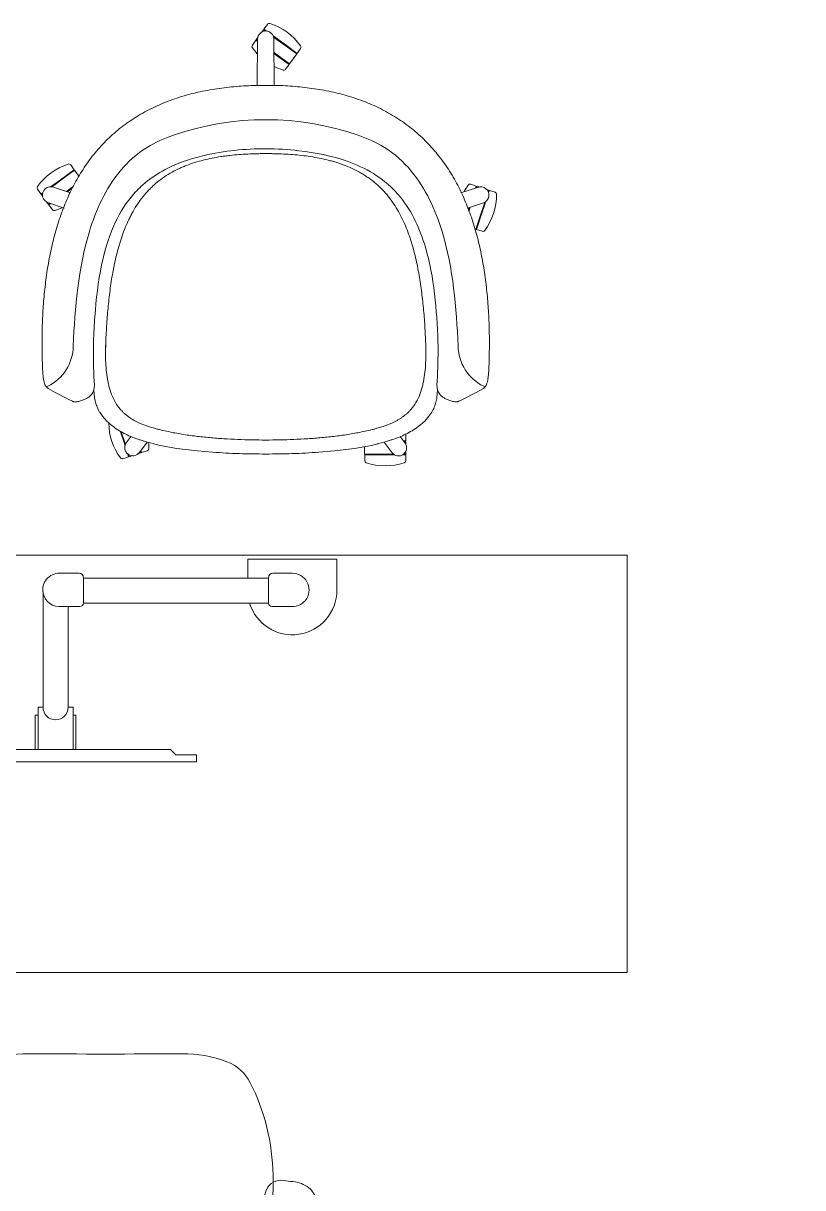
# Model space of a CAD drawing. Header units: inches. Extents: x 46946 to 48441, y 40324 to 42003.
# Drawn here: x 48266.3 to 48311.1, y 40557.7 to 40624.7 of the extents above; entities that cross this region are included whole.
import ezdxf

# ---------------------------------------------------------------- set-up
doc = ezdxf.new("R2010")
doc.units = ezdxf.units.IN
doc.header["$MEASUREMENT"] = 0
for name, color, linetype, lineweight in [('8_ TYPICAL FLOOR PLAN__6th _ 10th__dwg _3_', 8, 'Continuous', 9), ('A-DETL-GENF', 92, 'Continuous', 9), ('I-FURN', 30, 'Continuous', 9), ('I-FURN-PNLS', 30, 'Continuous', 9), ('THIN', 7, 'Continuous', 9)]:
    doc.layers.add(name, color=color, linetype=linetype, lineweight=lineweight)

# ---------------------------------------------------------------- blocks, each defined once
blk = doc.blocks.new('8_ TYPICAL FLOOR PLAN__6th _ 10th__dwg _3_-696755-Level 06 - Furniture')
at = {"layer": 'THIN'}
blk.add_arc((15199.025, -29838.694), 2598.425, 292.204242, 297.035692, dxfattribs=at)
blk = doc.blocks.new('Zones Club Chair- 5 Star Base_ZNSF-R2013 - Five Star Base-1337817-Level 06 - Furniture')
at = {"layer": 'A-DETL-GENF'}
for p, q in [((-9.21, -6.33), (-9.196, -5.676)), ((-9.21, -6.33), (-9.21, -6.296)), ((9.21, -6.33), (9.21, -6.296)), ((-9.847, -8.157), (-9.875, -7.645)), ((-9.092, -7.835), (-9.096, -7.809)), ((9.092, -7.835), (9.096, -7.809)), ((9.875, -7.645), (9.847, -8.157)), ((-12.072, -8.582), (-12.518, -8.331)), ((-11.318, -8.979), (-12.072, -8.582)), ((-9.879, -8.408), (-9.847, -8.157)), ((-9.862, -8.685), (-9.878, -8.405)), ((-9.848, -8.823), (-9.862, -8.685)), ((9.847, -8.157), (9.881, -8.422)), ((9.862, -8.685), (9.848, -8.823)), ((9.878, -8.405), (9.862, -8.685)), ((12.072, -8.582), (11.318, -8.979)), ((12.518, -8.331), (12.072, -8.582)), ((-11.107, -9.075), (-11.318, -8.979)), ((-9.836, -8.903), (-9.848, -8.823)), ((-9.815, -9.011), (-9.836, -8.903)), ((-9.806, -9.051), (-9.815, -9.011)), ((-8.36, -9.536), (-8.57, -9.254)), ((8.57, -9.254), (8.36, -9.536)), ((9.815, -9.011), (9.806, -9.051)), ((9.836, -8.903), (9.815, -9.011)), ((9.848, -8.823), (9.836, -8.903)), ((11.318, -8.979), (11.107, -9.075)), ((-9.55, -9.692), (-9.589, -9.623)), ((-9.386, -9.938), (-9.547, -9.697)), ((-9.161, -10.195), (-9.386, -9.938)), ((9.386, -9.938), (9.161, -10.195)), ((9.547, -9.697), (9.386, -9.938)), ((9.589, -9.623), (9.55, -9.692)), ((-9.009, -10.34), (-9.161, -10.195)), ((-6.857, -10.485), (-7.255, -10.326)), ((-6.8, -10.505), (-6.857, -10.485)), ((-6.8, -10.505), (-6.76, -10.518)), ((-6.395, -10.629), (-6.76, -10.518)), ((6.76, -10.518), (6.395, -10.629)), ((6.76, -10.518), (6.8, -10.505)), ((6.8, -10.505), (6.857, -10.485)), ((7.255, -10.326), (6.857, -10.485)), ((9.161, -10.195), (9.009, -10.34)), ((-7.259, -11.283), (-7.571, -11.169)), ((-7.217, -11.297), (-7.259, -11.283)), ((-6.814, -11.421), (-7.217, -11.297)), ((7.217, -11.297), (6.814, -11.421)), ((7.259, -11.283), (7.217, -11.297)), ((7.571, -11.169), (7.259, -11.283)), ((-6.475, -11.511), (-6.814, -11.421)), ((-6.442, -11.52), (-6.475, -11.511)), ((-6.302, -11.555), (-6.442, -11.52)), ((-6.074, -11.609), (-6.302, -11.555)), ((-5.109, -11.786), (-6.074, -11.609)), ((-3.948, -11.928), (-5.109, -11.786)), ((-3.054, -12.003), (-3.948, -11.928)), ((3.948, -11.928), (3.054, -12.003)), ((5.109, -11.786), (3.948, -11.928)), ((6.074, -11.609), (5.109, -11.786)), ((6.302, -11.555), (6.074, -11.609)), ((6.442, -11.52), (6.302, -11.555)), ((6.475, -11.511), (6.442, -11.52)), ((6.814, -11.421), (6.475, -11.511))]:
    blk.add_line(p, q, dxfattribs=at)
for centre, radius, start, end in [((0, -9.185), 16.297, 70.99575, 109.00425), ((-13.669, -5.866), 2.603, 295.78754, 359.20399), ((13.669, -5.866), 2.603, 180.79601, 244.21246), ((-12.582, -8.116), 0.105, 224.21246, 295.78754), ((12.582, -8.116), 0.105, 244.21246, 315.78754)]:
    blk.add_arc(centre, radius, start, end, dxfattribs=at)
for points, knots in [([(-12.852, -4.997), (-12.846, -4.623), (-12.817, -3.879), (-12.74, -2.958), (-12.656, -2.226), (-12.583, -1.679), (-12.496, -1.136), (-12.393, -0.599), (-12.275, -0.066), (-12.144, 0.463), (-11.997, 0.985), (-11.83, 1.497), (-11.645, 2.002), (-11.444, 2.5), (-11.223, 2.987), (-10.982, 3.459), (-10.719, 3.919), (-10.436, 4.367), (-10.133, 4.801), (-9.808, 5.214), (-9.462, 5.609), (-9.093, 5.988), (-8.705, 6.347), (-8.299, 6.683), (-7.872, 6.997), (-7.424, 7.289), (-6.959, 7.559), (-6.483, 7.806), (-5.991, 8.028), (-5.482, 8.226), (-4.961, 8.402), (-4.434, 8.558), (-3.9, 8.691), (-3.354, 8.802), (-2.802, 8.892), (-2.248, 8.966), (-1.693, 9.024), (-0.946, 9.076), (-0.38, 9.089), (0, 9.085)], [0, 0, 0, 0, 0.05, 0.1, 0.125, 0.15, 0.175, 0.2, 0.225, 0.25, 0.275, 0.3, 0.325, 0.35, 0.375, 0.4, 0.425, 0.45, 0.475, 0.5, 0.525, 0.55, 0.575, 0.6, 0.625, 0.65, 0.675, 0.7, 0.725, 0.75, 0.775, 0.8, 0.825, 0.85, 0.875, 0.9, 0.925, 0.95, 1, 1, 1, 1]), ([(0, 9.085), (0.378, 9.089), (0.943, 9.077), (1.688, 9.025), (2.242, 8.967), (2.796, 8.893), (3.348, 8.803), (3.894, 8.693), (4.428, 8.56), (4.954, 8.405), (5.475, 8.229), (5.984, 8.031), (6.475, 7.809), (6.952, 7.563), (7.416, 7.294), (7.864, 7.002), (8.291, 6.689), (8.697, 6.353), (9.086, 5.995), (9.455, 5.616), (9.802, 5.221), (10.127, 4.808), (10.432, 4.373), (10.716, 3.924), (10.979, 3.464), (11.221, 2.992), (11.442, 2.505), (11.643, 2.007), (11.828, 1.503), (11.995, 0.99), (12.143, 0.467), (12.274, -0.063), (12.392, -0.596), (12.496, -1.134), (12.611, -1.858), (12.724, -2.773), (12.817, -3.878), (12.846, -4.622), (12.852, -4.997)], [0, 0, 0, 0, 0.05, 0.075, 0.1, 0.125, 0.15, 0.175, 0.2, 0.225, 0.25, 0.275, 0.3, 0.325, 0.35, 0.375, 0.4, 0.425, 0.45, 0.475, 0.5, 0.525, 0.55, 0.575, 0.6, 0.625, 0.65, 0.675, 0.7, 0.725, 0.75, 0.775, 0.8, 0.825, 0.85, 0.9, 0.95, 1, 1, 1, 1]), ([(-8.37, 4.16), (-7.937, 4.691), (-7.405, 5.153), (-6.347, 5.806), (-5.833, 6.04), (-5.307, 6.224)], [0, 0, 0, 0, 2.060865, 2.060865, 3.734342, 3.734342, 3.734342, 3.734342]), ([(8.37, 4.16), (7.937, 4.691), (7.405, 5.153), (6.347, 5.806), (5.833, 6.04), (5.307, 6.224)], [0, 0, 0, 0, 2.060865, 2.060865, 3.734342, 3.734342, 3.734342, 3.734342]), ([(0, 5.441), (-1.188, 5.44), (-2.385, 5.323), (-3.926, 4.963), (-4.308, 4.854), (-4.682, 4.724)], [0, 0, 0, 0, 3.563, 3.563, 4.752491, 4.752491, 4.752491, 4.752491]), ([(4.682, 4.724), (3.789, 5.036), (2.849, 5.223), (1.276, 5.404), (0.637, 5.441), (0, 5.441)], [0, 0, 0, 0, 2.842104, 2.842104, 4.753891, 4.753891, 4.753891, 4.753891]), ([(-9.196, -5.643), (-9.181, -5.3), (-9.162, -4.958), (-9.116, -4.274), (-9.089, -3.932), (-9.022, -3.251), (-8.982, -2.91), (-8.889, -2.232), (-8.835, -1.893), (-8.755, -1.471), (-8.739, -1.387), (-8.705, -1.218), (-8.652, -0.966), (-8.592, -0.716), (-8.465, -0.219), (-8.369, 0.108), (-8.144, 0.753), (-8.016, 1.07), (-7.83, 1.458), (-7.791, 1.536), (-7.711, 1.689), (-7.67, 1.765), (-7.543, 1.99), (-7.453, 2.136), (-7.262, 2.42), (-7.161, 2.558), (-6.946, 2.825), (-6.833, 2.954), (-6.683, 3.11), (-6.653, 3.141), (-6.592, 3.202), (-6.56, 3.232), (-6.466, 3.321), (-6.402, 3.379), (-6.206, 3.548), (-6.071, 3.653), (-5.652, 3.951), (-5.356, 4.123), (-5.005, 4.291), (-4.966, 4.31), (-4.887, 4.346), (-4.847, 4.363), (-4.728, 4.415), (-4.648, 4.447), (-4.407, 4.541), (-4.245, 4.598), (-3.755, 4.752), (-3.422, 4.834), (-2.918, 4.933), (-2.749, 4.963), (-2.493, 5.001), (-2.408, 5.013), (-2.237, 5.036), (-2.151, 5.046), (-1.722, 5.095), (-1.379, 5.121), (-0.862, 5.146), (-0.69, 5.152), (-0.431, 5.158), (-0.345, 5.159), (-0.216, 5.16), (-0.173, 5.161), (-0.086, 5.161), (-0.043, 5.162), (0, 5.162)], [0, 0, 0, 0, 0.0261989, 0.0261989, 0.0523978, 0.0523978, 0.0785967, 0.0785967, 0.1047956, 0.1047956, 0.1113453, 0.1113453, 0.117895, 0.1309944, 0.1309944, 0.1571933, 0.1571933, 0.1833922, 0.1833922, 0.1899419, 0.1899419, 0.1964917, 0.1964917, 0.2095911, 0.2095911, 0.2226906, 0.2226906, 0.23579, 0.23579, 0.2390649, 0.2390649, 0.2423397, 0.2423397, 0.2488894, 0.2488894, 0.2619889, 0.2619889, 0.2881878, 0.2881878, 0.2914626, 0.2914626, 0.2947375, 0.2947375, 0.3012872, 0.3012872, 0.3143867, 0.3143867, 0.3405856, 0.3405856, 0.353685, 0.353685, 0.3602347, 0.3602347, 0.3667844, 0.3667844, 0.3929833, 0.3929833, 0.4060828, 0.4060828, 0.4126325, 0.4126325, 0.4159074, 0.4159074, 0.4191822, 0.4191822, 0.4191822, 0.4191822]), ([(-4.682, 4.724), (-5.544, 4.422), (-6.382, 3.975), (-7.309, 3.153), (-7.537, 2.914), (-7.745, 2.66)], [0, 0, 0, 0, 2.741948, 2.741948, 3.728457, 3.728457, 3.728457, 3.728457]), ([(0, 5.162), (0.043, 5.162), (0.086, 5.161), (0.173, 5.161), (0.216, 5.16), (0.345, 5.159), (0.432, 5.158), (0.69, 5.152), (0.863, 5.146), (1.378, 5.121), (1.721, 5.095), (2.404, 5.018), (2.744, 4.968), (3.252, 4.867), (3.421, 4.83), (3.673, 4.767), (3.757, 4.744), (3.924, 4.697), (4.007, 4.672), (4.419, 4.543), (4.74, 4.419), (5.206, 4.195), (5.358, 4.114), (5.545, 4.004), (5.583, 3.982), (5.657, 3.936), (5.693, 3.913), (5.803, 3.842), (5.874, 3.793), (6.225, 3.542), (6.484, 3.318), (6.839, 2.948), (6.952, 2.818), (7.113, 2.616), (7.166, 2.548), (7.269, 2.407), (7.318, 2.336), (7.462, 2.121), (7.552, 1.974), (7.72, 1.676), (7.799, 1.523), (8.02, 1.06), (8.148, 0.742), (8.289, 0.335), (8.317, 0.253), (8.369, 0.088), (8.395, 0.006), (8.468, -0.241), (8.513, -0.407), (8.64, -0.905), (8.712, -1.238), (8.837, -1.908), (8.891, -2.245), (8.983, -2.92), (9.022, -3.258), (9.089, -3.937), (9.117, -4.277), (9.163, -4.959), (9.181, -5.301), (9.196, -5.643)], [0, 0, 0, 0, 0.0032734, 0.0032734, 0.0065467, 0.0065467, 0.0130935, 0.0130935, 0.0261869, 0.0261869, 0.0523739, 0.0523739, 0.0785608, 0.0785608, 0.0916543, 0.0916543, 0.098201, 0.098201, 0.1047477, 0.1047477, 0.1309347, 0.1309347, 0.1440282, 0.1440282, 0.1473015, 0.1473015, 0.1505749, 0.1505749, 0.1571216, 0.1571216, 0.1833086, 0.1833086, 0.196402, 0.196402, 0.2029488, 0.2029488, 0.2094955, 0.2094955, 0.222589, 0.222589, 0.2356824, 0.2356824, 0.2618694, 0.2618694, 0.2684161, 0.2684161, 0.2749628, 0.2749628, 0.2880563, 0.2880563, 0.3142432, 0.3142432, 0.3404302, 0.3404302, 0.3666171, 0.3666171, 0.3928041, 0.3928041, 0.418991, 0.418991, 0.418991, 0.418991]), ([(7.745, 2.66), (7.312, 3.191), (6.78, 3.653), (5.722, 4.306), (5.208, 4.54), (4.682, 4.724)], [0, 0, 0, 0, 2.060865, 2.060865, 3.734342, 3.734342, 3.734342, 3.734342]), ([(-11.066, -5.902), (-10.967, -3.685), (-10.78, -1.436), (-9.764, 1.93), (-9.198, 3.158), (-8.37, 4.16)], [0, 0, 0, 0, 5.483686, 5.483686, 8.701218, 8.701218, 8.701218, 8.701218]), ([(11.066, -5.902), (10.967, -3.685), (10.78, -1.436), (9.764, 1.93), (9.198, 3.158), (8.37, 4.16)], [0, 0, 0, 0, 5.483686, 5.483686, 8.701218, 8.701218, 8.701218, 8.701218]), ([(-7.745, 2.66), (-8.159, 2.151), (-8.493, 1.573), (-9.061, 0.268), (-9.277, -0.477), (-9.64, -2.207), (-9.753, -3.206), (-9.86, -4.683), (-9.885, -5.161), (-9.903, -5.64)], [0, 0, 0, 0, 1.972355, 1.972355, 4.279747, 4.279747, 7.286269, 7.286269, 8.723965, 8.723965, 8.723965, 8.723965]), ([(9.903, -5.64), (9.835, -3.814), (9.695, -1.961), (8.879, 0.816), (8.42, 1.83), (7.745, 2.66)], [0, 0, 0, 0, 5.483686, 5.483686, 8.701218, 8.701218, 8.701218, 8.701218]), ([(-12.518, -8.331), (-12.529, -8.325), (-12.545, -8.315), (-12.566, -8.298), (-12.582, -8.283), (-12.597, -8.268), (-12.613, -8.251), (-12.626, -8.236), (-12.636, -8.222), (-12.645, -8.208), (-12.657, -8.189), (-12.672, -8.164), (-12.685, -8.137), (-12.711, -8.078), (-12.747, -7.97), (-12.782, -7.786), (-12.806, -7.58), (-12.822, -7.369), (-12.833, -7.154), (-12.84, -6.937), (-12.846, -6.72), (-12.852, -6.505), (-12.858, -6.217), (-12.863, -5.714), (-12.859, -5.283), (-12.852, -4.997)], [0, 0, 0, 0, 0.027778, 0.041667, 0.055556, 0.069444, 0.083333, 0.097222, 0.104167, 0.111111, 0.125, 0.138889, 0.152778, 0.166667, 0.222222, 0.277778, 0.333333, 0.388889, 0.444444, 0.5, 0.555556, 0.611111, 0.666667, 0.777778, 1, 1, 1, 1]), ([(12.852, -4.997), (12.859, -5.283), (12.863, -5.714), (12.857, -6.289), (12.847, -6.719), (12.837, -7.082), (12.822, -7.369), (12.806, -7.58), (12.782, -7.786), (12.747, -7.97), (12.711, -8.078), (12.685, -8.137), (12.672, -8.164), (12.657, -8.189), (12.643, -8.212), (12.628, -8.232), (12.613, -8.251), (12.597, -8.268), (12.582, -8.283), (12.566, -8.298), (12.545, -8.315), (12.529, -8.325), (12.518, -8.331)], [0, 0, 0, 0, 0.222222, 0.333333, 0.444444, 0.555556, 0.611111, 0.666667, 0.722222, 0.777778, 0.833333, 0.847222, 0.861111, 0.875, 0.888889, 0.902778, 0.916667, 0.930556, 0.944444, 0.958333, 0.972222, 1, 1, 1, 1]), ([(-9.096, -7.809), (-9.127, -7.63), (-9.151, -7.451), (-9.185, -7.091), (-9.196, -6.91), (-9.209, -6.548), (-9.211, -6.367), (-9.208, -6.005), (-9.203, -5.824), (-9.196, -5.643)], [0, 0, 0, 0, 0.01383696, 0.01383696, 0.02767392, 0.02767392, 0.04151087, 0.04151087, 0.05534783, 0.05534783, 0.05534783, 0.05534783]), ([(9.196, -5.643), (9.203, -5.824), (9.208, -6.005), (9.211, -6.367), (9.209, -6.548), (9.196, -6.91), (9.185, -7.09), (9.151, -7.451), (9.127, -7.63), (9.096, -7.809)], [0, 0, 0, 0, 0.01384697, 0.01384697, 0.02769395, 0.02769395, 0.04154092, 0.04154092, 0.05538789, 0.05538789, 0.05538789, 0.05538789]), ([(-8.814, -8.793), (-8.88, -8.64), (-8.935, -8.483), (-9.003, -8.242), (-9.023, -8.161), (-9.051, -8.039), (-9.06, -7.998), (-9.076, -7.917), (-9.084, -7.876), (-9.092, -7.835)], [0, 0, 0, 0, 0.01274061, 0.01274061, 0.01911091, 0.01911091, 0.02229606, 0.02229606, 0.02548121, 0.02548121, 0.02548121, 0.02548121]), ([(9.092, -7.835), (9.084, -7.876), (9.076, -7.917), (9.06, -7.998), (9.051, -8.039), (9.023, -8.161), (9.003, -8.242), (8.935, -8.483), (8.88, -8.64), (8.814, -8.793)], [0, 0, 0, 0, 0.00318701, 0.00318701, 0.00637402, 0.00637402, 0.01274804, 0.01274804, 0.02549609, 0.02549609, 0.02549609, 0.02549609]), ([(-9.878, -8.405), (-9.889, -8.446), (-9.909, -8.504), (-9.94, -8.564), (-9.959, -8.597), (-9.979, -8.628), (-10.005, -8.664), (-10.048, -8.717), (-10.083, -8.752), (-10.106, -8.773)], [0, 0, 0, 0, 0.25, 0.375, 0.4375, 0.5, 0.625, 0.75, 1, 1, 1, 1]), ([(10.106, -8.773), (10.083, -8.752), (10.048, -8.717), (10.01, -8.67), (9.989, -8.642), (9.974, -8.62), (9.959, -8.597), (9.94, -8.564), (9.909, -8.504), (9.889, -8.446), (9.878, -8.405)], [0, 0, 0, 0, 0.25, 0.375, 0.4375, 0.5, 0.5625, 0.625, 0.75, 1, 1, 1, 1]), ([(-10.865, -9.108), (-10.883, -9.112), (-10.909, -9.116), (-10.939, -9.116), (-10.955, -9.115), (-10.97, -9.114), (-10.986, -9.112), (-11.001, -9.109), (-11.013, -9.106), (-11.024, -9.103), (-11.039, -9.099), (-11.056, -9.094), (-11.079, -9.086), (-11.096, -9.08), (-11.107, -9.075)], [0, 0, 0, 0, 0.2, 0.3, 0.35, 0.4, 0.475, 0.55, 0.5875, 0.625, 0.7, 0.775, 0.85, 1, 1, 1, 1]), ([(-10.106, -8.773), (-10.151, -8.813), (-10.226, -8.868), (-10.342, -8.931), (-10.468, -8.988), (-10.64, -9.051), (-10.788, -9.091), (-10.865, -9.108)], [0, 0, 0, 0, 0.25, 0.375, 0.5, 0.75, 1, 1, 1, 1]), ([(10.865, -9.108), (10.788, -9.091), (10.64, -9.051), (10.468, -8.988), (10.342, -8.931), (10.226, -8.868), (10.151, -8.813), (10.106, -8.773)], [0, 0, 0, 0, 0.25, 0.5, 0.625, 0.75, 1, 1, 1, 1]), ([(11.107, -9.075), (11.092, -9.081), (11.07, -9.09), (11.043, -9.098), (11.027, -9.103), (11.016, -9.106), (11.004, -9.108), (10.992, -9.111), (10.98, -9.113), (10.968, -9.114), (10.955, -9.115), (10.939, -9.116), (10.909, -9.116), (10.883, -9.112), (10.865, -9.108)], [0, 0, 0, 0, 0.2, 0.3, 0.35, 0.4, 0.45, 0.5, 0.55, 0.6, 0.65, 0.7, 0.8, 1, 1, 1, 1]), ([(-7.255, -10.326), (-7.359, -10.278), (-7.461, -10.227), (-7.66, -10.115), (-7.757, -10.055), (-7.897, -9.957), (-7.943, -9.923), (-8.033, -9.853), (-8.077, -9.817), (-8.163, -9.741), (-8.204, -9.702), (-8.264, -9.641), (-8.284, -9.621), (-8.322, -9.579), (-8.341, -9.557), (-8.36, -9.536)], [0, 0, 0, 0, 0.00870345, 0.00870345, 0.0174069, 0.0174069, 0.02175863, 0.02175863, 0.02611035, 0.02611035, 0.03046208, 0.03046208, 0.03263794, 0.03263794, 0.0348138, 0.0348138, 0.0348138, 0.0348138]), ([(8.36, -9.536), (8.341, -9.557), (8.322, -9.579), (8.284, -9.621), (8.264, -9.641), (8.204, -9.702), (8.163, -9.741), (8.077, -9.816), (8.033, -9.853), (7.943, -9.923), (7.897, -9.957), (7.804, -10.022), (7.756, -10.053), (7.659, -10.114), (7.61, -10.143), (7.461, -10.227), (7.359, -10.278), (7.255, -10.326)], [0, 0, 0, 0, 0.00217159, 0.00217159, 0.00434318, 0.00434318, 0.00868636, 0.00868636, 0.01302953, 0.01302953, 0.01737271, 0.01737271, 0.02171589, 0.02171589, 0.02605907, 0.02605907, 0.03474542, 0.03474542, 0.03474542, 0.03474542]), ([(0, -11.302), (-0.538, -11.302), (-1.075, -11.292), (-1.881, -11.259), (-2.149, -11.245), (-2.685, -11.211), (-2.953, -11.19), (-3.488, -11.141), (-3.756, -11.113), (-4.156, -11.064), (-4.289, -11.046), (-4.555, -11.009), (-4.688, -10.988), (-5.085, -10.924), (-5.349, -10.875), (-5.743, -10.792), (-5.874, -10.762), (-6.07, -10.715), (-6.135, -10.698), (-6.265, -10.664), (-6.33, -10.647), (-6.395, -10.629)], [0, 0, 0, 0, 0.0409523, 0.0409523, 0.0614285, 0.0614285, 0.0819046, 0.0819046, 0.1023808, 0.1023808, 0.1126189, 0.1126189, 0.122857, 0.122857, 0.1433331, 0.1433331, 0.1535712, 0.1535712, 0.1586903, 0.1586903, 0.1638093, 0.1638093, 0.1638093, 0.1638093]), ([(6.395, -10.629), (6.33, -10.647), (6.265, -10.664), (6.135, -10.698), (6.07, -10.715), (5.874, -10.762), (5.743, -10.792), (5.349, -10.875), (5.085, -10.924), (4.555, -11.01), (4.289, -11.048), (3.755, -11.113), (3.488, -11.141), (2.953, -11.19), (2.685, -11.211), (2.149, -11.245), (1.88, -11.259), (1.075, -11.292), (0.538, -11.302), (0, -11.302)], [0, 0, 0, 0, 0.0051131, 0.0051131, 0.0102262, 0.0102262, 0.0204523, 0.0204523, 0.0409046, 0.0409046, 0.0613569, 0.0613569, 0.0818092, 0.0818092, 0.1022615, 0.1022615, 0.1227138, 0.1227138, 0.1636184, 0.1636184, 0.1636184, 0.1636184])]:
    blk.add_open_spline(points, degree=3, knots=knots, dxfattribs=at)
for points in [[(-9.903, -5.64), (-9.915, -6.308), (-9.906, -6.977), (-9.875, -7.645)], [(9.875, -7.645), (9.906, -6.977), (9.915, -6.308), (9.903, -5.64)], [(-9.589, -9.623), (-9.638, -9.533), (-9.723, -9.347), (-9.782, -9.151), (-9.806, -9.051)], [(-8.57, -9.254), (-8.665, -9.108), (-8.746, -8.954), (-8.814, -8.793)], [(8.814, -8.793), (8.746, -8.954), (8.665, -9.108), (8.57, -9.254)], [(9.806, -9.051), (9.782, -9.151), (9.723, -9.347), (9.638, -9.533), (9.589, -9.623)], [(-7.571, -11.169), (-7.834, -11.073), (-8.338, -10.839), (-8.793, -10.52), (-9.009, -10.34)], [(9.009, -10.34), (8.793, -10.52), (8.338, -10.839), (7.834, -11.073), (7.571, -11.169)], [(0, -12.106), (-0.51, -12.107), (-1.528, -12.091), (-2.546, -12.038), (-3.054, -12.003)], [(3.054, -12.003), (2.546, -12.038), (1.528, -12.091), (0.51, -12.107), (0, -12.106)]]:
    blk.add_open_spline(points, degree=3, dxfattribs=at)
at = {"layer": 'I-FURN'}
for p, q in [((-0.13, 12.285), (-0.228, 12.15)), ((-0.013, 12.2), (-0.13, 12.285)), ((0.096, 12.591), (-0.105, 12.315)), ((-0.105, 12.315), (0.054, 12.199)), ((-0.568, 11.678), (-0.769, 11.401)), ((-0.465, 11.603), (-0.568, 11.678)), ((-0.451, 11.843), (-0.547, 11.712)), ((-0.547, 11.712), (-0.465, 11.652)), ((-0.464, 11.745), (-0.485, 9.059)), ((0.421, 11.933), (0.688, 11.739)), ((0.665, 11.707), (0.437, 11.872)), ((0.491, 9.059), (0.471, 11.745)), ((0.688, 11.739), (0.665, 11.707)), ((0.99, 11.471), (0.666, 11.707)), ((0.688, 11.739), (1.013, 11.503)), ((0.99, 11.47), (1.014, 11.502)), ((1.786, 10.892), (0.99, 11.47)), ((1.014, 11.502), (1.807, 10.926)), ((0.574, 10.897), (0.477, 10.968)), ((0.551, 10.865), (0.477, 10.919)), ((0.551, 10.865), (0.574, 10.897)), ((1.344, 10.289), (0.551, 10.865)), ((0.574, 10.897), (1.37, 10.319)), ((1.37, 10.319), (1.786, 10.892)), ((1.807, 10.926), (2.008, 11.203)), ((1.143, 10.012), (1.344, 10.289)), ((-11.806, 3.661), (-11.013, 4.238)), ((-10.987, 4.208), (-11.783, 3.63)), ((-11.013, 4.238), (-11.214, 4.514)), ((-10.721, 3.842), (-10.987, 4.208)), ((-12.371, 3.251), (-12.131, 3.425)), ((-12.108, 3.393), (-12.307, 3.248)), ((-12.131, 3.425), (-11.806, 3.661)), ((-12.131, 3.425), (-12.108, 3.393)), ((-11.783, 3.629), (-12.107, 3.394)), ((-11.783, 3.63), (-11.806, 3.661)), ((12.11, 3.291), (11.785, 3.397)), ((-13.125, 3.126), (-12.924, 2.849)), ((-12.924, 2.849), (-12.804, 2.936)), ((-12.815, 2.88), (-12.903, 2.815)), ((-12.903, 2.815), (-12.82, 2.7)), ((-11.215, 2.911), (-12.208, 3.225)), ((-11.366, 3.056), (-11.46, 2.988)), ((-11.343, 3.024), (-11.413, 2.973)), ((-11.366, 3.056), (-11.053, 3.283)), ((-11.343, 3.024), (-11.366, 3.056)), ((-11.084, 3.212), (-11.343, 3.024)), ((12.186, 3.211), (11.217, 2.904)), ((12.072, 3.175), (12.11, 3.291)), ((12.149, 3.282), (12.119, 3.189)), ((12.31, 3.23), (12.149, 3.282)), ((12.823, 3.063), (12.706, 3.101)), ((12.793, 2.97), (12.823, 3.063)), ((12.859, 3.048), (12.815, 2.911)), ((13.184, 2.942), (12.859, 3.048)), ((-12.579, 2.369), (-12.487, 2.242)), ((-12.49, 2.333), (-11.594, 2.034)), ((-12.487, 2.242), (-12.402, 2.304)), ((-12.356, 2.289), (-12.461, 2.212)), ((-12.461, 2.212), (-12.26, 1.935)), ((11.597, 2.028), (12.516, 2.334)), ((11.683, 1.977), (11.712, 2.067)), ((11.721, 1.965), (11.759, 2.082)), ((12.395, 1.746), (12.519, 2.127)), ((12.556, 2.116), (12.432, 1.733)), ((12.519, 2.128), (12.599, 2.374)), ((12.556, 2.116), (12.519, 2.128)), ((12.656, 2.422), (12.556, 2.116)), ((11.656, 1.892), (11.683, 1.977)), ((11.721, 1.964), (11.679, 1.837)), ((11.683, 1.977), (11.721, 1.964)), ((12.091, 0.81), (12.395, 1.745)), ((12.432, 1.733), (12.129, 0.801)), ((12.395, 1.745), (12.432, 1.733)), ((12.003, 0.838), (12.091, 0.81)), ((12.129, 0.801), (12.454, 0.695)), ((-8.31, -10.953), (-8.362, -10.792)), ((-8.31, -10.825), (-8.272, -10.941)), ((-8.272, -10.941), (-8.31, -10.953)), ((-8.186, -11.336), (-8.31, -10.954)), ((-8.272, -10.941), (-8.148, -11.323)), ((-8.186, -11.336), (-8.148, -11.324)), ((-8.088, -11.637), (-8.186, -11.336)), ((-8.148, -11.324), (-8.069, -11.567)), ((-7.744, -11.089), (-8.016, -11.468)), ((8.016, -11.481), (7.738, -11.092)), ((7.928, -11.357), (8.052, -11.357)), ((8.052, -11.357), (8.052, -11.015)), ((-7.366, -12.103), (-7.17, -12.04)), ((-7.255, -12.012), (-6.816, -11.419)), ((-7.17, -12.04), (-7.202, -11.941)), ((-7.174, -11.902), (-7.134, -12.025)), ((-7.134, -12.025), (-6.808, -11.919)), ((5.686, -11.68), (5.686, -12.106)), ((6.811, -11.422), (7.263, -12.036)), ((8.055, -11.397), (7.956, -11.397)), ((8.055, -11.585), (8.055, -11.397)), ((8.055, -12.106), (8.055, -11.946)), ((-8.208, -12.374), (-7.883, -12.268)), ((-7.883, -12.268), (-7.946, -12.074)), ((-7.892, -12.112), (-7.844, -12.259)), ((-7.844, -12.259), (-7.643, -12.193)), ((5.686, -12.106), (6.67, -12.106)), ((6.67, -12.145), (5.69, -12.145)), ((5.69, -12.145), (5.69, -12.487)), ((6.67, -12.106), (7.071, -12.106)), ((6.67, -12.106), (6.67, -12.145)), ((7.072, -12.145), (6.67, -12.145)), ((7.072, -12.145), (7.072, -12.106)), ((7.072, -12.106), (7.333, -12.106)), ((7.403, -12.145), (7.072, -12.145)), ((8.052, -12.145), (7.872, -12.145)), ((7.937, -12.106), (8.055, -12.106)), ((8.052, -12.487), (8.052, -12.145))]:
    blk.add_line(p, q, dxfattribs=at)
for centre, radius, start, end in [((0.004, 11.745), 0.468, 360, 180), ((0.198, 12.518), 0.125, 71.90443, 144), ((-0.801, 9.347), 3.45, 35.50064, 72.49774), ((-0.667, 11.327), 0.125, 144, 216.09318), ((2.045, 13.264), 3.459, 215.54904, 222.98281), ((1.906, 11.276), 0.125, 324, 36.09393), ((2.045, 13.264), 3.459, 243.02766, 252.45003), ((1.041, 10.086), 0.125, 251.9061, 324), ((-10.316, 1.27), 3.45, 107.50064, 144.49774), ((-11.315, 4.441), 0.125, 36, 108.09393), ((14.427, 1.296), 3.459, 143.54904, 150.90097), ((11.746, 3.278), 0.125, 72, 144.09318), ((-13.023, 3.199), 0.125, 143.90443, 216), ((-12.37, 2.786), 0.468, 69.64889, 255.19198), ((12.368, 2.779), 0.469, 288.42044, 112.78388), ((9.821, 2.793), 3.45, 323.50064, 0.49774), ((13.146, 2.823), 0.125, 359.90443, 72), ((-13.163, 5.187), 3.459, 287.54904, 295.06015), ((-12.159, 2.009), 0.125, 216, 288.09318), ((12.493, 0.814), 0.125, 252, 324.09393), ((-5.575, -10.276), 3.45, 180.95208, 216.49774), ((7.927, -11.015), 0.125, 360, 28.83727), ((-7.636, -11.74), 0.468, 144.42044, 324.42044), ((-6.847, -11.8), 0.125, 288, 0.09318), ((-10.18, -11.772), 3.459, 359.54904, 5.61386), ((7.635, -11.752), 0.468, 217.29579, 35.54508), ((-8.247, -12.254), 0.125, 215.90443, 288), ((5.815, -12.487), 0.125, 180, 252.09393), ((6.871, -9.334), 3.45, 251.50064, 288.49774), ((7.927, -12.487), 0.125, 287.90443, 0)]:
    blk.add_arc(centre, radius, start, end, dxfattribs=at)
blk = doc.blocks.new('WORKSTATIONS_BENCH- SINGLE - 5 X 2 FT FT - WORKSTATIONS_BENCH- SINGLE - 5 X 2 FT FT-V146-Level 06 - Furniture')
at = {"layer": 'I-FURN'}
for p, q in [((-27.066, 12.795), (-29.022, 12.795)), ((-29.985, 12.182), (-29.985, -11.818)), ((-29.985, 12.182), (30.015, 12.182)), ((-29.155, 12.182), (-29.155, 12.678)), ((-26.943, 12.182), (-29.155, 12.182)), ((-26.943, 12.671), (-26.943, 12.182)), ((30.015, 12.182), (30.015, -11.818)), ((8.201, 10.847), (8.201, 11.939)), ((8.201, 11.939), (13.327, 11.939)), ((13.327, 11.939), (13.327, 10.167)), ((-2.626, 11.141), (-1.498, 11.141)), ((-1.248, 10.891), (-1.248, 10.847)), ((-1.248, 10.847), (-1.248, 9.418)), ((-1.248, 10.847), (9.393, 10.847)), ((9.393, 10.847), (9.393, 10.891)), ((9.393, 10.847), (9.393, 9.427)), ((9.643, 11.141), (10.771, 11.141)), ((-3.569, 3.44), (-3.569, 10.007)), ((9.393, 9.427), (-1.248, 9.427)), ((-1.454, 9.223), (-2.656, 9.223)), ((-2.132, 9.223), (-2.132, 3.44)), ((10.742, 9.223), (9.599, 9.223)), ((-3.839, 3.44), (-3.569, 3.44)), ((-3.839, 2.99), (-3.839, 3.44)), ((-3.839, 1.01), (-3.839, 3.44)), ((-3.839, 3.44), (-3.569, 3.44)), ((-2.132, 3.44), (-1.839, 3.44)), ((-2.132, 3.44), (-1.839, 3.44)), ((-1.839, 3.44), (-1.839, 2.99)), ((-1.839, 3.44), (-1.839, 1.01)), ((-4.02, 2.99), (-3.839, 2.99)), ((-4.02, 1.01), (-4.02, 2.99)), ((-1.839, 2.99), (-1.68, 2.99)), ((-1.68, 2.99), (-1.68, 1.01)), ((-10.437, 0.704), (-10.437, 0.295)), ((-9.243, 0.704), (-10.437, 0.704)), ((-8.947, 1.01), (-9.243, 0.704)), ((3.762, 1.01), (-8.947, 1.01)), ((3.762, 1.01), (4.058, 0.704)), ((4.058, 0.704), (5.259, 0.704)), ((5.259, 0.704), (5.259, 0.295)), ((-10.437, 0.295), (-3.839, 0.295)), ((-3.839, 0.295), (5.259, 0.295)), ((30.015, -11.818), (-29.985, -11.818))]:
    blk.add_line(p, q, dxfattribs=at)
for centre, radius, start, end in [((-29.022, 12.661), 0.134, 90, 172.45715), ((-27.066, 12.671), 0.123, 0, 90), ((-2.626, 10.182), 0.959, 90, 190.47921), ((-1.498, 10.891), 0.25, 0, 90), ((9.643, 10.891), 0.25, 90, 180), ((10.771, 10.182), 0.959, 268.23749, 90), ((-2.626, 10.182), 0.959, 180, 268.23749), ((10.764, 10.167), 2.563, 196.77752, 0), ((-1.454, 9.43), 0.207, 270, 359.28492), ((9.599, 9.43), 0.207, 180.71508, 270), ((-2.85, 3.431), 0.719, 180.00018, 0)]:
    blk.add_arc(centre, radius, start, end, dxfattribs=at)
blk = doc.blocks.new('Steelcase - Seating - SILQ - Task Chair - Task Chair-V147-Level 06 - Furniture')
at = {"layer": 'I-FURN'}
for centre, radius, start, end in [((-4.575, 13.212), 7.045, 89.48096, 110.83699), ((-0.094, 507.917), 487.68, 269.48096, 270.51904), ((4.388, 13.212), 7.045, 69.16287, 90.51904), ((-6.189, 17.45), 2.51, 110.83699, 153.12235), ((6.001, 17.45), 2.51, 26.87765, 69.16287), ((2.364, 13.115), 12.099, 153.12235, 179.20477), ((-2.552, 13.115), 12.099, 0.79523, 26.87765), ((-10.644, 11.26), 1.646, 93.93208, 128.39103), ((-11.098, 17.866), 4.976, 273.93208, 280.34571), ((-10.048, 12.115), 0.87, 22.26755, 100.34571), ((19.816, 12.873), 29.553, 179.20477, 187.7186), ((9.986, 12.115), 0.87, 79.65429, 157.73245), ((-20.004, 12.873), 29.553, 352.2814, 0.79523), ((11.035, 17.866), 4.976, 259.65429, 266.06792), ((10.581, 11.26), 1.646, 51.60897, 86.06792), ((-10.903, 11.587), 1.229, 128.39103, 167.72226), ((-12.176, 11.244), 3.17, 4.78728, 22.26755), ((12.114, 11.244), 3.17, 157.73245, 175.21272), ((10.84, 11.587), 1.229, 12.27774, 51.60897), ((-1.15, 9.465), 11.21, 167.72226, 178.38988), ((-102.475, 3.681), 93.784, 3.08557, 4.78728), ((102.412, 3.681), 93.784, 175.21272, 176.91443), ((1.088, 9.465), 11.21, 1.61012, 12.27774), ((-87.855, 11.902), 75.53, 355.66145, 358.38988), ((87.793, 11.902), 75.53, 181.61012, 184.33855), ((-1.751, 9.95), 7.788, 187.7186, 233.2266), ((-102.475, 3.681), 93.784, 1.45224, 3.08557), ((1.563, 9.95), 7.788, 306.7734, 352.2814), ((102.412, 3.681), 93.784, 176.91443, 178.54776), ((-10.417, 6.027), 2.131, 175.66145, 207.70586), ((-13.735, 5.931), 5.016, 349.37929, 1.45224), ((13.673, 5.931), 5.016, 178.54776, 190.62071), ((10.354, 6.027), 2.131, 332.29414, 4.33855), ((-10.98, 5.731), 1.495, 207.70586, 254.29414), ((-5.801, 3.951), 3.183, 160.63963, 167.59523), ((5.739, 3.951), 3.183, 12.40477, 19.36037), ((10.917, 5.731), 1.495, 285.70586, 332.29414), ((-8.476, 14.636), 10.746, 254.29414, 262.68231), ((-9.737, 4.817), 0.846, 262.68231, 347.59523), ((-1.832, 3.884), 6.107, 175.7566, 183.78094), ((-7.826, 4.301), 0.102, 99.08498, 160.16562), ((7.639, 4.301), 0.102, 19.83438, 80.91502), ((1.644, 3.884), 6.107, 356.0331, 4.2434), ((9.674, 4.817), 0.846, 192.40477, 277.31769), ((8.413, 14.636), 10.746, 277.31769, 285.70586), ((-0.094, 20.565), 17.999, 249.4451, 290.5549)]:
    blk.add_arc(centre, radius, start, end, dxfattribs=at)
for centre, major_axis, ratio, start_param, end_param in [((-9.832, 10.709), (1.988, 5.572), 0.743639, 3.82861, 3.929484), ((9.645, 10.709), (-1.988, 5.572), 0.743639, 2.353701, 2.484006), ((-4.526, -5.867), (-3.429, 10.241), 0.253674, 5.92955, 6.241103), ((4.339, -5.867), (3.429, 10.241), 0.253674, 0.042083, 0.353636), ((-76.634, 8.642), (87.634, 0), 0.292872, 6.073162, 6.102181), ((76.446, 8.642), (87.634, 0), 0.292872, 3.324613, 3.351616), ((-17.805, -18.175), (9.258, 22.226), 0.214326, 5.956868, 6.128831), ((18.046, -17.988), (-9.697, 22.014), 0.218965, 0.150122, 0.321906), ((-6.256, 3.508), (3.095, 0), 0.292872, 3.383328, 3.959706), ((-5.961, 5.945), (3.558, 2.325), 0.616322, 3.649636, 3.868183), ((5.774, 5.945), (-3.558, 2.325), 0.616322, 2.415002, 2.63355), ((6.069, 3.508), (3.095, 0), 0.292872, 5.465072, 6.04145), ((0.14, -18.001), (-7.653, 22.038), 0.066957, 0.383726, 0.407072), ((23.525, 30.282), (29.395, 31.429), 0.327463, 2.90218, 3.046734), ((-22.935, 30.915), (-28.544, 32.14), 0.323278, 3.244393, 3.389632), ((-0.4, -18.007), (7.721, 22.028), 0.068073, 5.877221, 5.899679), ((-5.577, -9.825), (-1.637, 10.168), 0.132764, 5.926001, 5.966914), ((-2.957, -1.773), (-3.735, 1.894), 0.219181, 0.312771, 0.507984), ((-3.584, -0.954), (-3.033, 0.943), 0.299058, 0.4641, 0.732832), ((3.364, -0.848), (3.063, 0.832), 0.32018, 5.561674, 5.830488), ((2.714, -1.674), (3.789, 1.784), 0.23057, 5.782008, 5.976325), ((5.368, -9.837), (1.657, 10.165), 0.132165, 0.316772, 0.357378), ((-0.197, -3.491), (-28.788, 9.031), 0.010331, 4.84343, 4.860743), ((-0.002, -3.456), (28.773, 8.96), 0.009137, 1.422245, 1.43968), ((-0.715, 7.447), (10.638, 0.703), 0.925972, 4.351104, 4.585343), ((-0.08, 11.334), (-20.029, 0.021), 0.687917, 1.504672, 1.636921), ((0.552, 7.489), (-10.621, 0.817), 0.930689, 1.705896, 1.940259)]:
    blk.add_ellipse(centre, major_axis=major_axis, ratio=ratio, start_param=start_param, end_param=end_param, dxfattribs=at)
for points, knots in [([(-4.36, -1.862), (-4.446, -1.83), (-4.572, -1.78), (-4.734, -1.706), (-4.853, -1.647), (-4.967, -1.584), (-5.078, -1.516), (-5.167, -1.459), (-5.238, -1.412), (-5.29, -1.378), (-5.342, -1.345), (-5.41, -1.299), (-5.492, -1.241), (-5.589, -1.172), (-5.714, -1.084), (-5.864, -0.978), (-5.974, -0.898), (-6.027, -0.859)], [0, 0, 0, 0, 0.125, 0.1875, 0.25, 0.3125, 0.375, 0.4375, 0.46875, 0.5, 0.53125, 0.5625, 0.625, 0.6875, 0.75, 0.875, 1, 1, 1, 1]), ([(5.839, -0.872), (5.787, -0.911), (5.677, -0.99), (5.527, -1.095), (5.402, -1.183), (5.306, -1.251), (5.223, -1.309), (5.156, -1.355), (5.104, -1.388), (5.052, -1.422), (4.982, -1.468), (4.892, -1.526), (4.782, -1.593), (4.668, -1.656), (4.549, -1.714), (4.387, -1.788), (4.261, -1.838), (4.176, -1.869)], [0, 0, 0, 0, 0.125, 0.25, 0.3125, 0.375, 0.4375, 0.46875, 0.5, 0.53125, 0.5625, 0.625, 0.6875, 0.75, 0.8125, 0.875, 1, 1, 1, 1])]:
    blk.add_open_spline(points, degree=3, knots=knots, dxfattribs=at)

msp = doc.modelspace()

# ---------------------------------------------------------------- block references
at = {"layer": '8_ TYPICAL FLOOR PLAN__6th _ 10th__dwg _3_', "color": 7}
msp.add_blockref('8_ TYPICAL FLOOR PLAN__6th _ 10th__dwg _3_-696755-Level 06 - Furniture', (32036.537, 72735.541), dxfattribs=at)
at = {"layer": 'I-FURN'}
for name, p in [('Zones Club Chair- 5 Star Base_ZNSF-R2013 - Five Star Base-1337817-Level 06 - Furniture', (48280.195, 40611.999)), ('Steelcase - Seating - SILQ - Task Chair - Task Chair-V147-Level 06 - Furniture', (48271.069, 40545.165))]:
    msp.add_blockref(name, p, dxfattribs=at)
at = {"layer": 'I-FURN-PNLS'}
msp.add_blockref('WORKSTATIONS_BENCH- SINGLE - 5 X 2 FT FT - WORKSTATIONS_BENCH- SINGLE - 5 X 2 FT FT-V146-Level 06 - Furniture', (48270.96, 40581.9), dxfattribs=at)

doc.saveas('drawing.dxf')
